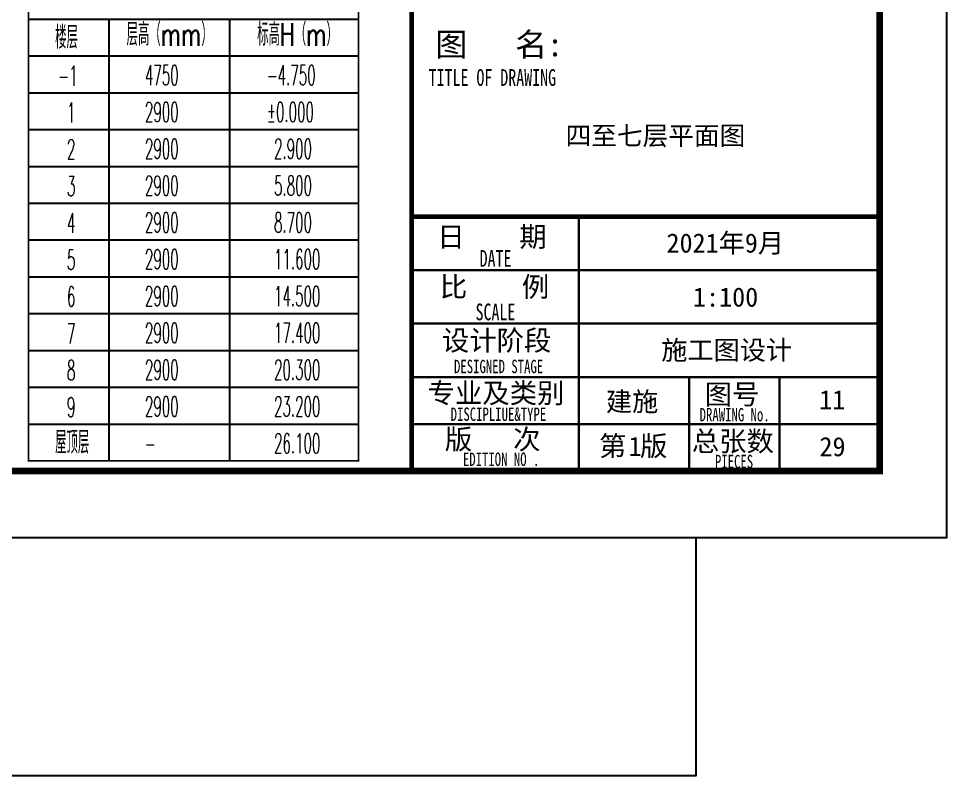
# Model space of a CAD drawing. Extents: x -518115 to 790560, y -210384 to 1628073.
# Drawn here: x 476542 to 490414, y 407283 to 418590 of the extents above; entities that cross this region are included whole.
import ezdxf
from ezdxf.enums import TextEntityAlignment as Align

# ---------------------------------------------------------------- set-up
doc = ezdxf.new("R2010")
doc.units = 0
doc.header["$LTSCALE"] = 1000
doc.header["$MEASUREMENT"] = 0
for name, color, linetype in [('C-Sheet-图框', 101, 'Continuous'), ('PUB_TEXT', 4, 'Continuous'), ('图框', 140, 'Continuous'), ('图签文字', 147, 'Continuous')]:
    doc.layers.add(name, color=color, linetype=linetype)
doc.layers.add('yichutu', color=7, linetype='Continuous', true_color=0xffffff, plot=False)
doc.layers.add('可改文字', color=6, linetype='Continuous', lineweight=18)
doc.layers.add('图签', color=147, linetype='Continuous', lineweight=18)
doc.styles.add('_TCH_DIM', font='SIMPLEX.shx', dxfattribs={"width": 0.7, "bigfont": 'GBCBIG.shx'})
doc.styles.add('宋体', font='', dxfattribs={"height": 50})
doc.styles.add('建筑图签-1', font='', dxfattribs={"width": 0.7})
doc.styles.get('宋体').set_extended_font_data('SimSun')
doc.styles.get('建筑图签-1').set_extended_font_data('SimHei')

# ---------------------------------------------------------------- blocks, each defined once
blk = doc.blocks.new('yct-841-594-84100-59399.9999999999-100-1000.0')
at = {"color": 7, "true_color": 0xffffff}
blk.add_lwpolyline([(0, -3549), (80358, -3549), (80358, 0), (0, 0)], close=True, dxfattribs=at)
at = {"layer": 'yichutu', "color": 7, "true_color": 0xffffff}
blk.add_lwpolyline([(0, 0), (0, 59400), (84100, 59400), (84100, 0)], close=True, dxfattribs=at)
blk = doc.blocks.new('TK')
at = {"layer": '图框'}
blk.add_lwpolyline([(465375, 548714), (549475, 548714), (549475, 489314), (465375, 489314)], close=True, dxfattribs=at)
blk.add_lwpolyline([(465375, 548714), (549475, 548714), (549475, 489314), (465375, 489314)], close=True, dxfattribs=at)
at = {"layer": '图框', "const_width": 100}
blk.add_lwpolyline([(548475, 490314), (548475, 547714), (467875, 547714), (467875, 490314)], close=True, dxfattribs=at)
at = {"layer": '图框'}
for points, const_width in [([(541480, 490314), (541480, 547714)], 70), ([(541480, 494114), (548480, 494114)], 70), ([(543980, 491714), (543980, 494114)], 35), ([(541480, 493314), (548480, 493314)], 35), ([(541480, 492514), (548480, 492514)], 35), ([(541480, 491714), (548480, 491714)], 35), ([(541480, 491714), (547980, 491714)], 35), ([(543980, 490314), (543980, 491714)], 35), ([(545630, 490314), (545630, 491714)], 35), ([(545630, 490314), (545630, 491714)], 35), ([(545630, 490314), (545630, 491714)], 35), ([(546980, 490314), (546980, 491714)], 35), ([(541480, 491014), (545630, 491014)], 35), ([(545630, 491014), (548480, 491014)], 35)]:
    blk.add_lwpolyline(points, dxfattribs=dict(at, const_width=const_width))
at = {"layer": '图框', "style": '建筑图签-1', "width": 0.7}
for s, height, p in [('TITLE OF DRAWING', 250, (541734, 496066)), ('DATE', 250, (542496, 493363)), ('SCALE', 250, (542435, 492564)), ('DESIGNED STAGE', 200, (542113, 491774)), ('DISCIPLIUE&TYPE', 200, (542063, 491061)), ('DRAWING No.', 200, (545785, 491054)), ('EDITION NO .', 200, (542246, 490388)), ('PIECES', 200, (546014, 490354))]:
    blk.add_text(s, height=height, dxfattribs=at).set_placement(p)
at = {"layer": '图签', "color": 2, "style": '宋体'}
for s, height, p in [('2021年9月', 286.7, (545290, 493575)), ('1:100', 286.7, (545686, 492768)), ('施工图设计', 286.7, (545212, 491975)), ('建施', 286.7, (544384, 491206)), ('1', 287, (544723, 490539)), ('29', 286.7, (547577, 490533))]:
    blk.add_text(s, height=height, dxfattribs=at).set_placement(p)
at = {"layer": '图签文字', "color": 7, "style": '建筑图签-1'}
for s, height, p in [('图   名:', 350, (541835, 496509)), ('日    期', 300, (541864, 493662)), ('比    例', 300, (541902, 492915)), ('设计阶段', 300, (541932, 492113)), ('专业及类别', 300, (541718, 491327)), ('图号', 300, (545861, 491308)), ('版   次 ', 300, (541976, 490637)), ('总张数', 300, (545668, 490608)), ('第 版', 300, (544281, 490537))]:
    blk.add_text(s, height=height, dxfattribs=at).set_placement(p)

msp = doc.modelspace()

# ---------------------------------------------------------------- linework, layer by layer
at = {"layer": 'C-Sheet-图框', "color": 0}
for p, q in [((476692.4, 418581.9), (481625.3, 418581.9)), ((476692.4, 418581.9), (481625.3, 418581.9)), ((477893.6, 418581.9), (477893.6, 411981.9)), ((479695.6, 418581.9), (479695.6, 411981.9)), ((476692.4, 418031.9), (481625.3, 418031.9)), ((476692.4, 417481.9), (481625.3, 417481.9)), ((476692.4, 416931.9), (481625.3, 416931.9)), ((476692.4, 416381.9), (481625.3, 416381.9)), ((476692.4, 415831.9), (481625.3, 415831.9)), ((476692.4, 415281.9), (481625.3, 415281.9)), ((476692.4, 414731.9), (481625.3, 414731.9)), ((476692.4, 414181.9), (481625.3, 414181.9)), ((476692.4, 413631.9), (481625.3, 413631.9)), ((476692.4, 413081.9), (481625.3, 413081.9)), ((476692.4, 412531.9), (481625.3, 412531.9))]:
    msp.add_line(p, q, dxfattribs=at)
at = {"layer": 'C-Sheet-图框', "color": 0, "const_width": 24}
msp.add_lwpolyline([(476692.4, 411981.9), (481625.3, 411981.9), (481625.3, 419131.9), (476692.4, 419131.9), (476692.4, 411981.9)], dxfattribs=at)

# ---------------------------------------------------------------- block references
msp.add_blockref('TK', (-59060.9, -78481.8))
at = {"layer": 'yichutu'}
msp.add_blockref('yct-841-594-84100-59399.9999999999-100-1000.0', (406314.1, 410831.9), dxfattribs=at)

# ---------------------------------------------------------------- texts
at = {"layer": 'PUB_TEXT', "style": '_TCH_DIM'}
for s, height, width, p in [('楼层', 337.59, 0.7, (477088.9, 418139.8)), ('层高（mm）', 337.59, 0.7, (478157.2, 418184.1)), ('标高H（m）', 337.59, 0.7, (480108.9, 418184.1)), ('-1', 297.5, 0.494118, (477133.3, 417587.2)), ('4750', 297.5, 0.494118, (478431.8, 417594.8)), ('-4.750', 297.5, 0.494118, (480252.5, 417594.8)), ('1', 297.5, 0.494118, (477266.1, 417037.2)), ('2900', 297.5, 0.494118, (478431.8, 417044.8)), ('%%P0.000', 297.5, 0.494118, (480252.5, 417044.8)), ('2', 297.5, 0.494118, (477266.1, 416487.2)), ('2900', 297.5, 0.494118, (478431.8, 416494.8)), ('2.900', 297.5, 0.494118, (480361.5, 416494.8)), ('3', 297.5, 0.494118, (477266.1, 415937.2)), ('2900', 297.5, 0.494118, (478431.8, 415944.8)), ('5.800', 297.5, 0.494118, (480361.5, 415944.8)), ('4', 297.5, 0.494118, (477266.1, 415387.2)), ('2900', 297.5, 0.494118, (478431.8, 415394.8)), ('8.700', 297.5, 0.494118, (480361.5, 415394.8)), ('5', 297.5, 0.494118, (477266.1, 414837.2)), ('2900', 297.5, 0.494118, (478431.8, 414844.8)), ('11.600', 297.5, 0.494118, (480361.5, 414844.8)), ('6', 297.5, 0.494118, (477266.1, 414287.2)), ('2900', 297.5, 0.494118, (478431.8, 414294.8)), ('14.500', 297.5, 0.494118, (480361.5, 414294.8)), ('7', 297.5, 0.494118, (477266.1, 413737.2)), ('2900', 297.5, 0.494118, (478431.8, 413744.8)), ('17.400', 297.5, 0.494118, (480361.5, 413744.8)), ('8', 297.5, 0.494118, (477266.1, 413187.2)), ('2900', 297.5, 0.494118, (478431.8, 413194.8)), ('20.300', 297.5, 0.494118, (480361.5, 413194.8)), ('9', 297.5, 0.494118, (477266.1, 412637.2)), ('2900', 297.5, 0.494118, (478431.8, 412644.8)), ('23.200', 297.5, 0.494118, (480361.5, 412644.8)), ('屋顶层', 337.59, 0.7, (477088.9, 412089.8)), ('26.100', 297.5, 0.494118, (480361.5, 412094.8)), ('-', 297.5, 0.494118, (478431.8, 412094.8))]:
    msp.add_text(s, height=height, dxfattribs=dict(at, width=width)).set_placement(p)
at = {"layer": '可改文字', "color": 3, "style": '宋体'}
msp.add_text('四至七层平面图', height=281.28, dxfattribs=at).set_placement((486063.3, 416840.1), align=Align.MIDDLE)
at = {"layer": '图签', "color": 3, "style": '宋体'}
msp.add_text('11', height=286.68, dxfattribs=at).set_placement((488510.7, 412750.9))

doc.saveas('drawing.dxf')
